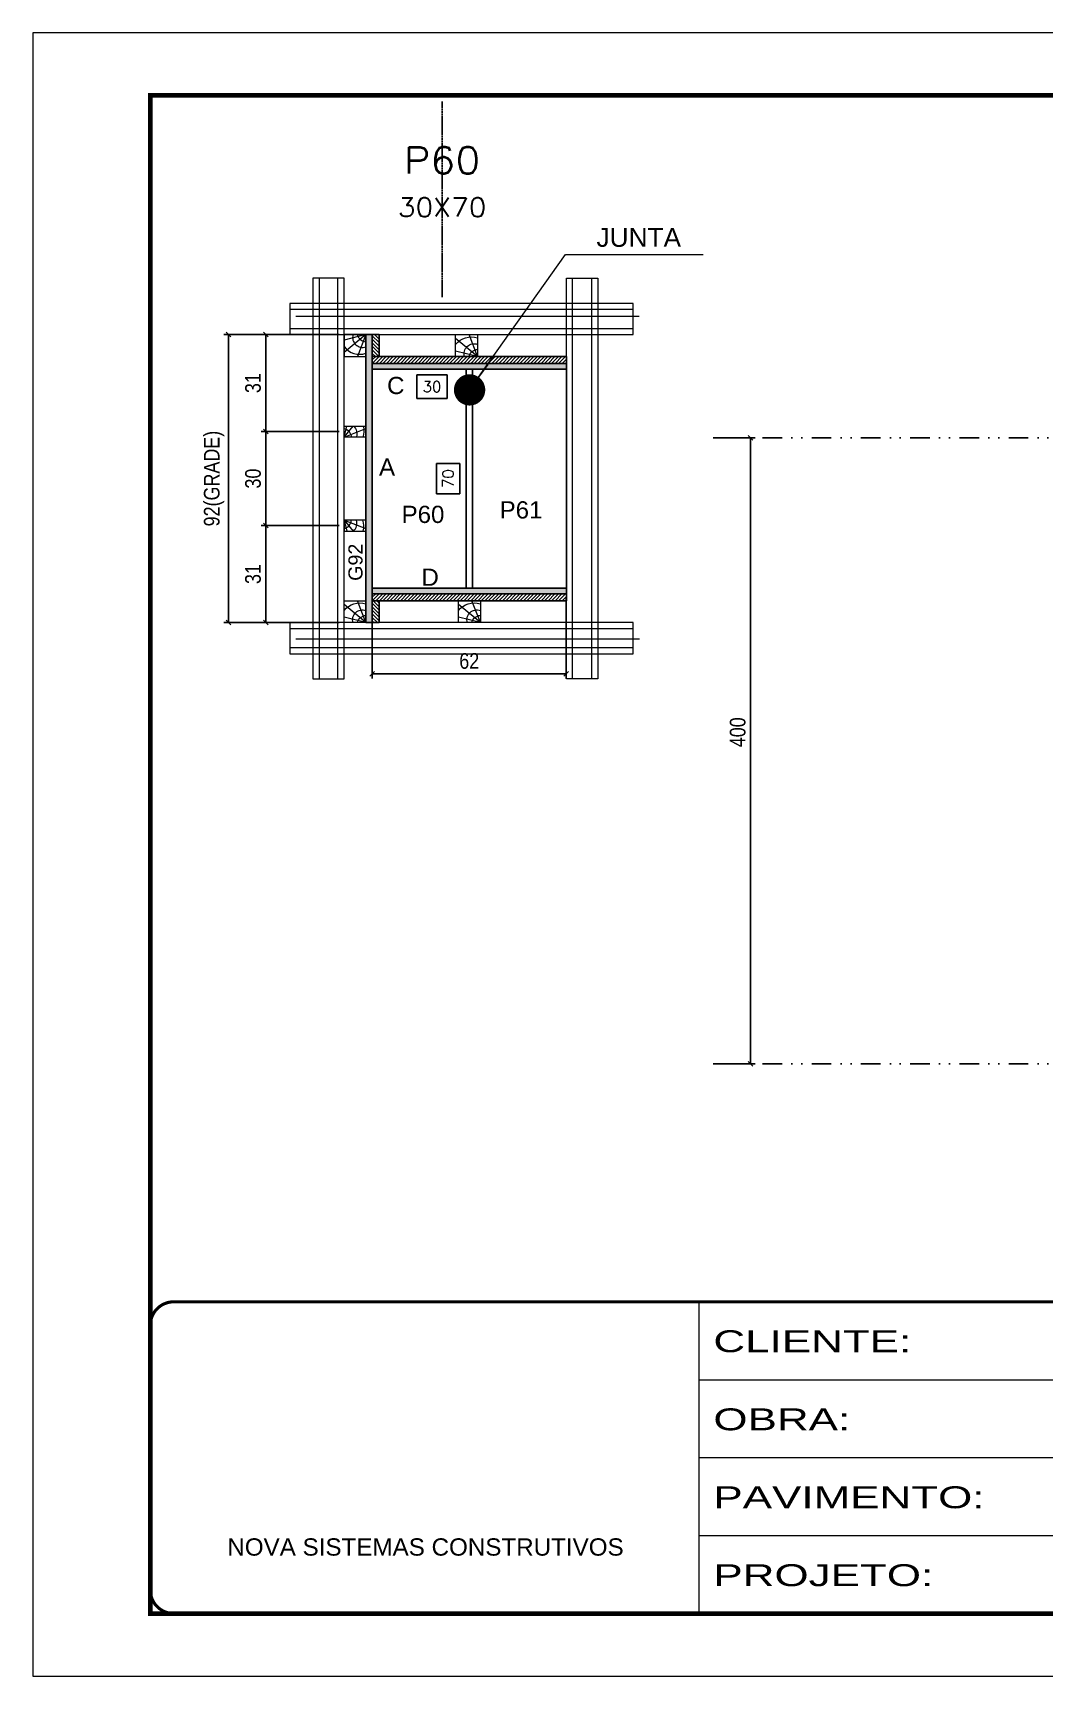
# Model space of a CAD drawing. Extents: x 28748 to 35002, y 14885 to 43501.
# Drawn here: x 28748 to 29394, y 30965 to 32015 of the extents above; entities that cross this region are included whole.
import ezdxf
from ezdxf.enums import TextEntityAlignment as Align

# ---------------------------------------------------------------- set-up
doc = ezdxf.new("R2010")
doc.units = 0
for name, pattern in [('CONTINUO', [0]), ('DASHED', [0.75, 0.5, -0.25]), ('DIVIDE2', [0.625, 0.25, -0.125, 0, -0.125, 0, -0.125]), ('HIDDEN', [0.375, 0.25, -0.125])]:
    doc.linetypes.add(name, pattern=pattern)
for name, color, linetype in [('CHAPA', 1, 'Continuous'), ('COTA', 241, 'Continuous'), ('MEIO_PONT', 93, 'Continuous'), ('Nível', 160, 'Continuous'), ('Painéis', 200, 'Continuous'), ('SARRAFO', 251, 'Continuous'), ('Texto de Titulo', 7, 'Continuous'), ('Texto Qtd Sarr', 242, 'Continuous'), ('TEXTO_GERAL', 7, 'Continuous')]:
    doc.layers.add(name, color=color, linetype=linetype)
for name, color, linetype, lineweight in [('Folhas', 255, 'Continuous', 9), ('Hachura', 251, 'Continuous', 9), ('Madeira', 126, 'Continuous', 18), ('Perfil Metálico', 224, 'Continuous', 18), ('SARRAFO DE PRESSAO', 251, 'DASHED', 9), ('Texto Seção', 7, 'Continuous', 15)]:
    doc.layers.add(name, color=color, linetype=linetype, lineweight=lineweight)
doc.styles.add('ARIAL', font='arial.ttf')
doc.styles.add('COTA TECNICA', font='techl___.ttf', dxfattribs={"height": 10})
doc.styles.add('COTA TECNICA 2X', font='techl___.ttf', dxfattribs={"height": 10})
doc.styles.add('ROMANS', font='romans.shx')
doc.styles.add('SANSSERIF', font='sas_____.pfb')
doc.styles.get("Standard").update_dxf_attribs({"font": 'arial.ttf'})
doc.styles.add('Tecnologia', font='')
doc.styles.get('Tecnologia').set_extended_font_data('Forgotten Futurist')
doc.dimstyles.new('3x', dxfattribs={"dimtxt": 10, "dimasz": 5, "dimexe": 7, "dimexo": 5, "dimgap": 4, "dimtad": 1, "dimdec": 4, "dimlfac": 0.333333, "dimdsep": 46, "dimtxsty": 'Standard', "dimblk": 'DOT', "dimcen": 0.09, "dimclrd": 1, "dimclre": 1, "dimclrt": 2, "dimadec": 0, "dimazin": 2, "dimtfac": 1, "dimtdec": 4, "dimtmove": 0, "dimatfit": 3, "dimldrblk": 'DOT', "dimfxl": 1, "dimtolj": 1, "dimtzin": 0, "dimlwd": 9, "dimlwe": 9, "dimarcsym": 0})
doc.dimstyles.new('PAINEL', dxfattribs={"dimtxt": 10, "dimasz": 3, "dimexe": 3, "dimexo": 3, "dimgap": 3, "dimtad": 1, "dimdec": 1, "dimzin": 12, "dimdsep": 46, "dimtxsty": 'COTA TECNICA', "dimblk1": 'OBLIQUE', "dimblk2": 'OBLIQUE', "dimsah": 1, "dimcen": 0.9, "dimclrd": 4, "dimclre": 4, "dimclrt": 240, "dimadec": 1, "dimazin": 3, "dimtfac": 1, "dimtdec": 1, "dimtmove": 0, "dimatfit": 3, "dimfxl": 1, "dimtolj": 1, "dimtzin": 12, "dimarcsym": 0})
doc.dimstyles.new('SECAO PILAR', dxfattribs={"dimtxt": 10, "dimasz": 3, "dimexe": 3, "dimexo": 3, "dimgap": 3, "dimtad": 1, "dimdec": 1, "dimlfac": 0.5, "dimzin": 12, "dimdsep": 46, "dimtxsty": 'COTA TECNICA 2X', "dimblk1": 'OBLIQUE', "dimblk2": 'OBLIQUE', "dimsah": 1, "dimcen": 0.9, "dimclrd": 256, "dimclre": 256, "dimclrt": 256, "dimadec": 1, "dimazin": 3, "dimtfac": 1, "dimtdec": 1, "dimtmove": 0, "dimatfit": 3, "dimfxl": 1, "dimtolj": 1, "dimtzin": 12, "dimarcsym": 0})
doc.dimstyles.new('SECÇÃO 2', dxfattribs={"dimtxt": 7, "dimasz": 6, "dimexe": 0.18, "dimexo": 2, "dimgap": -4, "dimtad": 3, "dimdec": 1, "dimlfac": 0.5, "dimzin": 12, "dimdsep": 46, "dimtxsty": 'ROMANS', "dimblk": 'ARCHTICK', "dimcen": 0.09, "dimse1": 1, "dimse2": 1, "dimsd1": 1, "dimsd2": 1, "dimclrd": 180, "dimclre": 5, "dimclrt": 1, "dimadec": 0, "dimazin": 3, "dimtfac": 1, "dimtdec": 1, "dimtofl": 0, "dimtmove": 0, "dimatfit": 3, "dimldrblk": 'ARCHTICK', "dimfxl": 1, "dimtolj": 1, "dimtzin": 0, "dimarcsym": 0})

# ---------------------------------------------------------------- blocks, each defined once
blk = doc.blocks.new('9999999999')
at = {"color": 30, "linetype": 'CONTINUO'}
for p, q in [((98564.6, 34230.2), (98564.6, 34429.4)), ((98564.6, 34379.6), (99584, 34379.6)), ((98564.6, 34329.8), (99488, 34329.8)), ((98564.6, 34280), (99488, 34280))]:
    blk.add_line(p, q, dxfattribs=at)
at = {"color": 30, "linetype": 'CONTINUO', "const_width": 2}
blk.add_lwpolyline([(99584, 34230.2), (99584, 34414.4, 0.414214), (99569, 34429.4), (98229, 34429.4, 0.414214), (98214, 34414.4), (98214, 34245.2, 0.414214), (98229, 34230.2), (99584, 34230.2)], format="xyb", dxfattribs=at)
at = {"layer": 'Folhas'}
blk.add_lwpolyline([(98139, 34190.2), (99624, 34190.2), (99624, 35240.2), (98139, 35240.2)], close=True, dxfattribs=at)
at = {"layer": 'Folhas', "color": 30, "const_width": 3}
blk.add_lwpolyline([(98214, 34230.2), (99584, 34230.2), (99584, 35200.2), (98214, 35200.2)], close=True, dxfattribs=at)
at = {"color": 7, "linetype": 'Continuous', "ltscale": 5, "style": 'ARIAL'}
blk.add_text('NOVA SISTEMAS CONSTRUTIVOS', height=11.059, dxfattribs=at).set_placement((98263.2, 34267.2))
at = {"layer": 'Folhas', "color": 7, "style": 'Tecnologia', "width": 1.5}
for s, p in [('CLIENTE:', (98573.7, 34397.2)), ('OBRA:', (98573.7, 34347.3)), ('PAVIMENTO:', (98573.7, 34297.5)), ('PROJETO:', (98573.7, 34247.7))]:
    blk.add_text(s, height=14, dxfattribs=at).set_placement(p)
blk = doc.blocks.new('titulo1')
at = {"layer": 'Defpoints', "color": 252, "linetype": 'HIDDEN', "ltscale": 2}
blk.add_line((0, 0), (0, 125), dxfattribs=at)
at = {"layer": 'Defpoints', "style": 'ROMANS', "oblique": 15}
blk.add_attdef('FOLHA', text='', height=10, dxfattribs=at).set_placement((0, 15.6), align=Align.MIDDLE_CENTER)
at = {"layer": 'Texto Qtd Sarr', "color": 3, "style": 'ROMANS', "oblique": 15}
for tag, height, p in [('TITULO', 17, (0, 71.4)), ('SEÇÃO', 12, (0, 41.5))]:
    blk.add_attdef(tag, text='', height=height, dxfattribs=at).set_placement(p, align=Align.MIDDLE_CENTER)
blk = doc.blocks.new('_Oblique')
at = {"color": 0, "linetype": 'ByBlock', "lineweight": -2}
blk.add_line((-0.5, -0.5), (0.5, 0.5), dxfattribs=at)
blk = doc.blocks.new('*D1681')
at = {"layer": 'COTA', "color": 4, "linetype": 'ByBlock', "lineweight": -2, "transparency": 16777216}
for p, q in [((29186, 31756.3), (29209.7, 31756.3)), ((29206.7, 31756.3), (29206.7, 31356.3)), ((29186, 31356.3), (29209.7, 31356.3))]:
    blk.add_line(p, q, dxfattribs=at)
at = {"layer": 'Defpoints', "color": 0, "linetype": 'ByBlock', "transparency": 16777216}
for p in [(29183, 31756.3), (29183, 31356.3), (29206.7, 31356.3)]:
    blk.add_point(p, dxfattribs=at)
at = {"layer": 'COTA', "color": 4, "linetype": 'ByBlock', "lineweight": -2, "transparency": 16777216, "xscale": 3, "yscale": 3, "zscale": 3}
for p, rotation in [((29206.7, 31756.3), 90), ((29206.7, 31356.3), 270)]:
    blk.add_blockref('_Oblique', p, dxfattribs=dict(at, rotation=rotation))
at = {"layer": 'COTA', "color": 240, "linetype": 'ByBlock', "transparency": 16777216, "insert": (29198.6, 31568.1), "char_height": 10, "attachment_point": 5, "rotation": 90, "style": 'COTA TECNICA'}
blk.add_mtext('\\A1;400', dxfattribs=at)
blk = doc.blocks.new('*D826')
at = {"layer": 'COTA', "color": 180, "lineweight": -2, "transparency": 16777216}
for p, q in [((29021.1, 31739.8), (29006.1, 31739.8)), ((29006.1, 31739.8), (29006.1, 31720.5)), ((29021.1, 31720.5), (29021.1, 31739.8)), ((29006.1, 31720.5), (29021.1, 31720.5))]:
    blk.add_line(p, q, dxfattribs=at)
at = {"layer": 'Defpoints', "color": 0, "transparency": 16777216}
for p in [(28965.1, 31800.2), (28965.1, 31660.2), (29025.1, 31660.2)]:
    blk.add_point(p, dxfattribs=at)
at = {"layer": 'COTA', "color": 1, "transparency": 16777216, "insert": (29013.6, 31730.2), "char_height": 7, "attachment_point": 5, "rotation": 90, "style": 'ROMANS'}
blk.add_mtext('\\A1;70', dxfattribs=at)
blk = doc.blocks.new('_ArchTick')
at = {"color": 0, "linetype": 'ByBlock', "const_width": 0.15}
blk.add_lwpolyline([(-0.5, -0.5), (0.5, 0.5)], dxfattribs=at)
blk = doc.blocks.new('*D827')
at = {"layer": 'COTA', "color": 180, "lineweight": -2, "transparency": 16777216}
for p, q in [((29013, 31796.4), (28993.7, 31796.4)), ((28993.7, 31796.4), (28993.7, 31781.4)), ((29013, 31781.4), (29013, 31796.4)), ((28993.7, 31781.4), (29013, 31781.4))]:
    blk.add_line(p, q, dxfattribs=at)
at = {"layer": 'Defpoints', "color": 0, "transparency": 16777216}
for p in [(28965.1, 31800.2), (29025.1, 31800.2), (29025.1, 31777.4)]:
    blk.add_point(p, dxfattribs=at)
at = {"layer": 'COTA', "color": 1, "transparency": 16777216, "insert": (29003.3, 31788.9), "char_height": 7, "attachment_point": 5, "style": 'ROMANS'}
blk.add_mtext('\\A1;30', dxfattribs=at)
blk = doc.blocks.new('*D828')
at = {"layer": 'COTA', "lineweight": -2, "transparency": 16777216}
for p, q in [((28944.1, 31822.2), (28870.4, 31822.2)), ((28873.4, 31822.2), (28873.4, 31638.2)), ((28944.1, 31638.2), (28870.4, 31638.2))]:
    blk.add_line(p, q, dxfattribs=at)
at = {"layer": 'Defpoints', "color": 0, "transparency": 16777216}
for p in [(28947.1, 31822.2), (28873.4, 31638.2), (28947.1, 31638.2)]:
    blk.add_point(p, dxfattribs=at)
at = {"layer": 'COTA', "lineweight": -2, "transparency": 16777216, "xscale": 3, "yscale": 3, "zscale": 3}
for p, rotation in [((28873.4, 31822.2), 90), ((28873.4, 31638.2), 270)]:
    blk.add_blockref('_Oblique', p, dxfattribs=dict(at, rotation=rotation))
at = {"layer": 'COTA', "transparency": 16777216, "insert": (28864.1, 31730.2), "char_height": 10, "attachment_point": 5, "rotation": 90, "style": 'COTA TECNICA 2X'}
blk.add_mtext('\\A1;92(GRADE)', dxfattribs=at)
blk = doc.blocks.new('*D829')
at = {"layer": 'COTA', "lineweight": -2, "transparency": 16777216}
for p, q in [((28944.1, 31700.2), (28894.2, 31700.2)), ((28897.2, 31700.2), (28897.2, 31638.2)), ((28944.1, 31638.2), (28894.2, 31638.2))]:
    blk.add_line(p, q, dxfattribs=at)
at = {"layer": 'Defpoints', "color": 0, "transparency": 16777216}
for p in [(28947.1, 31700.2), (28897.2, 31638.2), (28947.1, 31638.2)]:
    blk.add_point(p, dxfattribs=at)
at = {"layer": 'COTA', "lineweight": -2, "transparency": 16777216, "xscale": 3, "yscale": 3, "zscale": 3}
for p, rotation in [((28897.2, 31700.2), 90), ((28897.2, 31638.2), 270)]:
    blk.add_blockref('_Oblique', p, dxfattribs=dict(at, rotation=rotation))
at = {"layer": 'COTA', "transparency": 16777216, "insert": (28889, 31669.2), "char_height": 10, "attachment_point": 5, "rotation": 90, "style": 'COTA TECNICA 2X'}
blk.add_mtext('\\A1;31', dxfattribs=at)
blk = doc.blocks.new('PONTALETE')
at = {"layer": 'Madeira'}
for q in [(2.71, 7), (7, 5.76), (7, 1.74)]:
    blk.add_line((0, 0), q, dxfattribs=at)
blk.add_lwpolyline([(0, 0), (7, 0), (7, 7), (0, 7)], close=True, dxfattribs=at)
for centre, radius, start, end in [((2.04, 0.06), 6.23, 37.2818, 109.0913), ((1.09, 0.9), 3.19, 343.603, 109.9847), ((-0.21, -0.78), 3.09, 14.6322, 86.0383)]:
    blk.add_arc(centre, radius, start, end, dxfattribs=at)
blk = doc.blocks.new('MEIO PONTALETE')
at = {"layer": 'Madeira'}
for q in [(2.71, 7), (3.5, 2.88), (3.5, 0.87)]:
    blk.add_line((0, 0), q, dxfattribs=at)
blk.add_lwpolyline([(0, 0), (3.5, 0), (3.5, 7), (0, 7)], close=True, dxfattribs=at)
for centre, radius, start, end in [((2.04, 0.06), 6.23, 76.4499, 109.0913), ((1.09, 0.9), 3.19, 40.9063, 109.9847), ((-0.21, -0.78), 3.09, 14.6322, 86.0383)]:
    blk.add_arc(centre, radius, start, end, dxfattribs=at)
blk = doc.blocks.new('*D830')
at = {"layer": 'COTA', "lineweight": -2, "transparency": 16777216}
for p, q in [((28944.1, 31822.2), (28894.2, 31822.2)), ((28897.2, 31822.2), (28897.2, 31760.2)), ((28944.1, 31760.2), (28894.2, 31760.2))]:
    blk.add_line(p, q, dxfattribs=at)
at = {"layer": 'Defpoints', "color": 0, "transparency": 16777216}
for p in [(28947.1, 31822.2), (28897.2, 31760.2), (28947.1, 31760.2)]:
    blk.add_point(p, dxfattribs=at)
at = {"layer": 'COTA', "lineweight": -2, "transparency": 16777216, "xscale": 3, "yscale": 3, "zscale": 3}
for p, rotation in [((28897.2, 31822.2), 90), ((28897.2, 31760.2), 270)]:
    blk.add_blockref('_Oblique', p, dxfattribs=dict(at, rotation=rotation))
at = {"layer": 'COTA', "transparency": 16777216, "insert": (28889, 31791.2), "char_height": 10, "attachment_point": 5, "rotation": 90, "style": 'COTA TECNICA 2X'}
blk.add_mtext('\\A1;31', dxfattribs=at)
blk = doc.blocks.new('*D831')
at = {"layer": 'COTA', "lineweight": -2, "transparency": 16777216}
for p, q in [((28944.1, 31760.2), (28894.2, 31760.2)), ((28897.2, 31760.2), (28897.2, 31700.2)), ((28944.1, 31700.2), (28894.2, 31700.2))]:
    blk.add_line(p, q, dxfattribs=at)
at = {"layer": 'Defpoints', "color": 0, "transparency": 16777216}
for p in [(28947.1, 31760.2), (28897.2, 31700.2), (28947.1, 31700.2)]:
    blk.add_point(p, dxfattribs=at)
at = {"layer": 'COTA', "lineweight": -2, "transparency": 16777216, "xscale": 3, "yscale": 3, "zscale": 3}
for p, rotation in [((28897.2, 31760.2), 90), ((28897.2, 31700.2), 270)]:
    blk.add_blockref('_Oblique', p, dxfattribs=dict(at, rotation=rotation))
at = {"layer": 'COTA', "transparency": 16777216, "insert": (28889, 31730.2), "char_height": 10, "attachment_point": 5, "rotation": 90, "style": 'COTA TECNICA 2X'}
blk.add_mtext('\\A1;30', dxfattribs=at)
blk = doc.blocks.new('*D1688')
at = {"layer": 'COTA', "lineweight": -2, "transparency": 16777216}
for p, q in [((28965.1, 31653.6), (28965.1, 31602.5)), ((29089.1, 31653.6), (29089.1, 31602.5)), ((28965.1, 31605.5), (29089.1, 31605.5))]:
    blk.add_line(p, q, dxfattribs=at)
at = {"layer": 'Defpoints', "color": 0, "transparency": 16777216}
for p in [(28965.1, 31656.6), (29089.1, 31656.6), (29089.1, 31605.5)]:
    blk.add_point(p, dxfattribs=at)
at = {"layer": 'COTA', "lineweight": -2, "transparency": 16777216, "xscale": 3, "yscale": 3, "zscale": 3, "rotation": 180}
blk.add_blockref('_Oblique', (28965.1, 31605.5), dxfattribs=at)
at = {"layer": 'COTA', "lineweight": -2, "transparency": 16777216, "xscale": 3, "yscale": 3, "zscale": 3}
blk.add_blockref('_Oblique', (29089.1, 31605.5), dxfattribs=at)
at = {"layer": 'COTA', "transparency": 16777216, "insert": (29027.1, 31613.6), "char_height": 10, "attachment_point": 5, "style": 'COTA TECNICA 2X'}
blk.add_mtext('\\A1;62', dxfattribs=at)
blk = doc.blocks.new('_Dot')
at = {"color": 0, "linetype": 'ByBlock', "lineweight": -2}
blk.add_line((-0.5, 0), (-1, 0), dxfattribs=at)
at = {"color": 0, "linetype": 'ByBlock', "const_width": 0.5}
blk.add_lwpolyline([(-0.25, 0, 1), (0.25, 0, 1)], format="xyb", close=True, dxfattribs=at)

msp = doc.modelspace()

# ---------------------------------------------------------------- hatches: boundary and pattern name
at = {"layer": 'Hachura'}
h = msp.add_hatch(color=256, dxfattribs=at)
h.dxf.hatch_style = 1
h.paths.add_polyline_path([(28965.14, 31638.17), (28961.14, 31638.17), (28961.14, 31822.17), (28965.14, 31822.17)])
h = msp.add_hatch(color=256, dxfattribs=at)
h.dxf.hatch_style = 1
h.paths.add_polyline_path([(28965.14, 31638.17), (28961.14, 31638.17), (28961.14, 31822.17), (28965.14, 31822.17)])
h = msp.add_hatch(dxfattribs=at)
h.set_pattern_fill('ANSI31', color=256, scale=0.5, angle=90, style=0)
h.set_pattern_definition([(135, (6073.7293, 40946.1233), (-1.12253202, -1.12253202), [])])
h.paths.add_polyline_path([(28965.14, 31808.17), (28969.54, 31808.17), (28969.54, 31822.17), (28965.14, 31822.17)])
h = msp.add_hatch(dxfattribs=at)
h.set_pattern_fill('ANSI31', color=256, scale=0.5, style=0)
h.set_pattern_definition([(45, (38139.0893, 54733.1796), (-1.12253202, 1.12253202), [])])
h.paths.add_polyline_path([(29089.14, 31803.77), (29089.14, 31808.17), (28965.14, 31808.17), (28965.14, 31803.77)])
h = msp.add_hatch(color=256, dxfattribs=at)
h.dxf.hatch_style = 1
h.paths.add_polyline_path([(28965.14, 31803.77), (28965.14, 31800.17), (29089.14, 31800.17), (29089.14, 31803.77)])
h = msp.add_hatch(color=256, dxfattribs=at)
h.dxf.hatch_style = 1
h.paths.add_polyline_path([(28965.14, 31803.77), (28965.14, 31800.17), (29089.14, 31800.17), (29089.14, 31803.77)])
h = msp.add_hatch(color=256, dxfattribs=at)
h.dxf.hatch_style = 1
h.paths.add_polyline_path([(28965.14, 31660.17), (28965.14, 31656.57), (29089.14, 31656.57), (29089.14, 31660.17)])
h = msp.add_hatch(color=256, dxfattribs=at)
h.dxf.hatch_style = 1
h.paths.add_polyline_path([(28965.14, 31660.17), (28965.14, 31656.57), (29089.14, 31656.57), (29089.14, 31660.17)])
h = msp.add_hatch(dxfattribs=at)
h.set_pattern_fill('ANSI31', color=256, scale=0.5, style=0)
h.set_pattern_definition([(45, (38514.0893, 54547.9796), (-1.12253202, 1.12253202), [])])
h.paths.add_polyline_path([(29089.14, 31656.57), (29089.14, 31652.17), (28965.14, 31652.17), (28965.14, 31656.57)])
h = msp.add_hatch(dxfattribs=at)
h.set_pattern_fill('ANSI31', color=256, scale=0.5, angle=90, style=0)
h.set_pattern_definition([(135, (6073.7293, 41141.1233), (-1.12253202, -1.12253202), [])])
h.paths.add_polyline_path([(28965.14, 31652.17), (28969.54, 31652.17), (28969.54, 31638.17), (28965.14, 31638.17)])

# ---------------------------------------------------------------- linework, layer by layer
for points in [[(28965.14, 31800.17), (29025.14, 31800.17), (29025.14, 31660.17), (28965.14, 31660.17)], [(29029.14, 31800.17), (29089.14, 31800.17), (29089.14, 31660.17), (29029.14, 31660.17)]]:
    msp.add_lwpolyline(points, close=True)
at = {"layer": 'CHAPA'}
for p, q in [((29025.14, 31660.17), (29025.14, 31800.17)), ((29029.14, 31660.17), (29029.14, 31800.17))]:
    msp.add_line(p, q, dxfattribs=at)
for points in [[(28965.14, 31638.17), (28961.14, 31638.17), (28961.14, 31822.17), (28965.14, 31822.17)], [(28965.14, 31638.17), (28961.14, 31638.17), (28961.14, 31822.17), (28965.14, 31822.17)], [(28965.14, 31803.77), (28965.14, 31800.17), (29089.14, 31800.17), (29089.14, 31803.77)], [(28965.14, 31803.77), (28965.14, 31800.17), (29089.14, 31800.17), (29089.14, 31803.77)], [(28965.14, 31660.17), (28965.14, 31656.57), (29089.14, 31656.57), (29089.14, 31660.17)], [(28965.14, 31660.17), (28965.14, 31656.57), (29089.14, 31656.57), (29089.14, 31660.17)]]:
    msp.add_lwpolyline(points, close=True, dxfattribs=at)
at = {"layer": 'Hachura'}
for p, q in [((28916.34, 31833.95), (29135.61, 31833.96)), ((28916.34, 31627.89), (29135.93, 31627.88))]:
    msp.add_line(p, q, dxfattribs=at)
at = {"layer": 'Madeira'}
msp.add_lwpolyline([(28961.14, 31638.17), (28947.14, 31638.17), (28947.14, 31822.17), (28961.14, 31822.17)], close=True, dxfattribs=at)
at = {"layer": 'Nível', "color": 4, "linetype": 'DIVIDE2', "ltscale": 50}
for p, q in [((29183, 31756.28), (30193.34, 31756.28)), ((29183, 31356.28), (30193.34, 31356.28))]:
    msp.add_line(p, q, dxfattribs=at)
at = {"layer": 'Painéis'}
msp.add_lwpolyline([(29025.14, 31800.17), (28965.14, 31800.17), (28965.14, 31660.17), (29025.14, 31660.17)], close=True, dxfattribs=at)
at = {"layer": 'Perfil Metálico'}
for points in [[(28927.14, 31602.17), (28947.14, 31602.17), (28947.14, 31858.17), (28927.14, 31858.17)], [(28943.14, 31858.17), (28931.14, 31858.17), (28931.14, 31602.17), (28943.14, 31602.17)], [(29109.14, 31602.17), (29089.14, 31602.17), (29089.14, 31858.17), (29109.14, 31858.17)], [(29093.14, 31858.17), (29105.14, 31858.17), (29105.14, 31602.17), (29093.14, 31602.17)], [(28912.52, 31842.17), (28912.52, 31822.17), (29131.82, 31822.17), (29131.82, 31842.17)], [(29131.82, 31826.17), (29131.82, 31838.17), (28912.52, 31838.17), (28912.52, 31826.17)], [(28912.52, 31638.17), (28912.52, 31618.17), (29131.82, 31618.17), (29131.82, 31638.17)], [(29131.82, 31622.17), (29131.82, 31634.17), (28912.52, 31634.17), (28912.52, 31622.17)]]:
    msp.add_lwpolyline(points, close=True, dxfattribs=at)
at = {"layer": 'SARRAFO'}
for points in [[(28969.54, 31822.17), (28969.54, 31808.17), (28965.14, 31808.17), (28965.14, 31822.17)], [(28965.14, 31808.17), (29089.14, 31808.17), (29089.14, 31803.77), (28965.14, 31803.77)], [(28965.14, 31652.17), (29089.14, 31652.17), (29089.14, 31656.57), (28965.14, 31656.57)], [(28969.54, 31638.17), (28969.54, 31652.17), (28965.14, 31652.17), (28965.14, 31638.17)]]:
    msp.add_lwpolyline(points, close=True, dxfattribs=at)

# ---------------------------------------------------------------- block references
at = {"layer": 'MEIO_PONT'}
for name, p, xscale, yscale, zscale, rotation in [('PONTALETE', (28961.14, 31822.17), 2, 2, 2, 180), ('MEIO PONTALETE', (28947.14, 31756.67), -1.999999997962732, 1.999999997962732, 1.999999997962732, 270), ('MEIO PONTALETE', (28947.14, 31703.67), 1.999999997962732, 1.999999997962732, 1.999999997962732, 270)]:
    msp.add_blockref(name, p, dxfattribs=dict(at, xscale=xscale, yscale=yscale, zscale=zscale, rotation=rotation))
at = {"layer": 'MEIO_PONT', "xscale": -2, "yscale": 2, "zscale": 2}
for p in [(29032.4, 31808.17), (28961.14, 31638.17), (29034.19, 31638.17)]:
    msp.add_blockref('PONTALETE', p, dxfattribs=at)
at = {"layer": 'SARRAFO DE PRESSAO', "color": 6, "linetype": 'ByBlock'}
msp.add_blockref('9999999999', (-69390.64, -3225.21), dxfattribs=at)
at = {"layer": 'Texto Seção'}
ref = msp.add_blockref('titulo1', (29009.8, 31846.05), dxfattribs=at)
ref.add_attrib('TITULO', 'P60', dxfattribs={"layer": 'Texto de Titulo', "color": 7, "height": 17, "style": 'ROMANS', "width": 1.1}).set_placement((29009.8, 31933.55), align=Align.MIDDLE_CENTER)
ref.add_attrib('SEÇÃO', '30X70', dxfattribs={"layer": 'Texto de Titulo', "color": 7, "height": 12, "style": 'ROMANS', "width": 1.1}).set_placement((29009.8, 31903.55), align=Align.MIDDLE_CENTER)

# ---------------------------------------------------------------- texts
at = {"color": 0, "linetype": 'Continuous', "ltscale": 5, "style": 'ARIAL'}
msp.add_text('JUNTA', height=12, dxfattribs=at).set_placement((29108.39, 31878.29))
at = {"layer": 'TEXTO_GERAL', "style": 'ARIAL'}
for s, p in [('C', (28980.16, 31789.67)), ('A', (28974.59, 31737.62)), ('P60', (28997.56, 31707.32)), ('P61', (29060.18, 31710.2)), ('D', (29002.14, 31667.17))]:
    msp.add_text(s, height=11, dxfattribs=at).set_placement(p, align=Align.MIDDLE_CENTER)
at = {"layer": 'TEXTO_GERAL', "color": 0, "linetype": 'Continuous', "style": 'SANSSERIF'}
msp.add_text('G92', height=9, rotation=90, dxfattribs=at).set_placement((28954.41, 31664.84), align=Align.MIDDLE_LEFT)

# ---------------------------------------------------------------- dimensions: what is measured, and where the dimension line sits
at = {"layer": 'COTA'}
dim = msp.add_linear_dim(base=(28873.36, 31638.17), p1=(28947.14, 31822.17), p2=(28947.14, 31638.17), angle=270, text='<>(GRADE)', dimstyle='SECAO PILAR', dxfattribs=at)
dim.commit()
dim.dimension.update_dxf_attribs({"geometry": '*D828', "text_midpoint": (28864.14, 31730.17)})
for base, p1, p2, picture, middle in [((28897.2, 31760.17), (28947.14, 31822.17), (28947.14, 31760.17), '*D830', (28888.98, 31791.17)), ((28897.2, 31700.17), (28947.14, 31760.17), (28947.14, 31700.17), '*D831', (28888.98, 31730.17)), ((28897.2, 31638.17), (28947.14, 31700.17), (28947.14, 31638.17), '*D829', (28888.98, 31669.17))]:
    dim = msp.add_linear_dim(base=base, p1=p1, p2=p2, angle=270, dimstyle='SECAO PILAR', dxfattribs=at)
    dim.commit()
    dim.dimension.update_dxf_attribs({"geometry": picture, "text_midpoint": middle})
dim = msp.add_linear_dim(base=(29025.14, 31660.17), p1=(28965.14, 31800.17), p2=(28965.14, 31660.17), angle=270, dimstyle='SECÇÃO 2', dxfattribs=at)
dim.commit()
dim.dimension.update_dxf_attribs({"geometry": '*D826', "text_midpoint": (29025.14, 31730.17), "dimtype": 160})
dim = msp.add_linear_dim(base=(29025.14, 31777.38), p1=(28965.14, 31800.17), p2=(29025.14, 31800.17), dimstyle='SECÇÃO 2', dxfattribs=at)
dim.commit()
dim.dimension.update_dxf_attribs({"geometry": '*D827', "text_midpoint": (29003.32, 31777.38), "dimtype": 160})
at = {"layer": 'COTA', "linetype": 'ByBlock'}
dim = msp.add_linear_dim(base=(29206.72, 31356.28), p1=(29183, 31756.28), p2=(29183, 31356.28), angle=90, dimstyle='PAINEL', dxfattribs=at)
dim.commit()
dim.dimension.update_dxf_attribs({"geometry": '*D1681', "text_midpoint": (29206.72, 31568.06), "dimtype": 160})
at = {"layer": 'COTA'}
dim = msp.add_linear_dim(base=(29089.14, 31605.53), p1=(28965.14, 31656.57), p2=(29089.14, 31656.57), dimstyle='SECAO PILAR', dxfattribs=at)
dim.commit()
dim.dimension.update_dxf_attribs({"geometry": '*D1688', "text_midpoint": (29027.14, 31613.64)})

# ---------------------------------------------------------------- leaders
msp.add_leader([(29027.32, 31786.87), (29088.61, 31873.29), (29176.6, 31873.29)], dimstyle='3x', override={"dimasz": 20})

doc.saveas('drawing.dxf')
